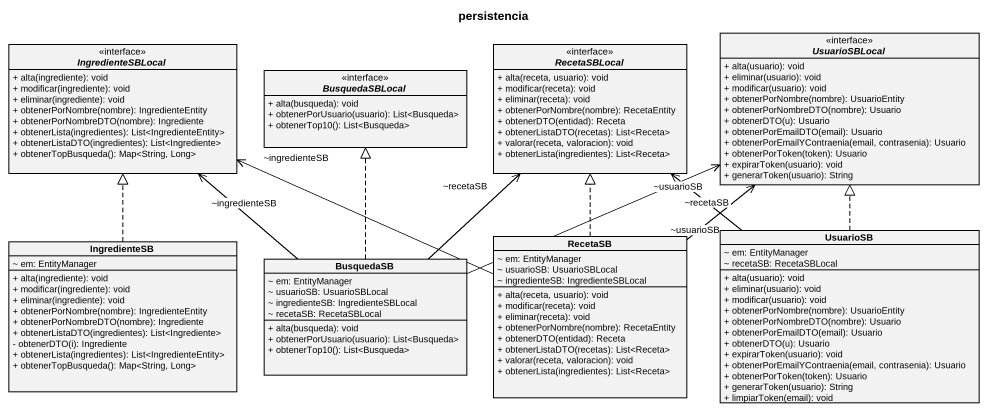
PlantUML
@startuml
title persistencia
hide circle
hide empty members
skinparam classAttributeIconSize 0
interface IngredienteSBLocal <<interface>> {
  + alta(ingrediente): void
  + modificar(ingrediente): void
  + eliminar(ingrediente): void
  + obtenerPorNombre(nombre): IngredienteEntity
  + obtenerPorNombreDTO(nombre): Ingrediente
  + obtenerLista(ingredientes): List<IngredienteEntity>
  + obtenerListaDTO(ingredientes): List<Ingrediente>
  + obtenerTopBusqueda(): Map<String, Long>
}
interface RecetaSBLocal <<interface>> {
  + alta(receta, usuario): void
  + modificar(receta): void
  + eliminar(receta): void
  + obtenerPorNombre(nombre): RecetaEntity
  + obtenerDTO(entidad): Receta
  + obtenerListaDTO(recetas): List<Receta>
  + valorar(receta, valoracion): void
  + obtenerLista(ingredientes): List<Receta>
}
interface UsuarioSBLocal <<interface>> {
  + alta(usuario): void
  + eliminar(usuario): void
  + modificar(usuario): void
  + obtenerPorNombre(nombre): UsuarioEntity
  + obtenerPorNombreDTO(nombre): Usuario
  + obtenerDTO(u): Usuario
  + obtenerPorEmailDTO(email): Usuario
  + obtenerPorEmailYContraenia(email, contrasenia): Usuario
  + obtenerPorToken(token): Usuario
  + expirarToken(usuario): void
  + generarToken(usuario): String
}
interface BusquedaSBLocal <<interface>> {
  + alta(busqueda): void
  + obtenerPorUsuario(usuario): List<Busqueda>
  + obtenerTop10(): List<Busqueda>
}
class IngredienteSB {
  ~ em: EntityManager
  + alta(ingrediente): void
  + modificar(ingrediente): void
  + eliminar(ingrediente): void
  + obtenerPorNombre(nombre): IngredienteEntity
  + obtenerPorNombreDTO(nombre): Ingrediente
  + obtenerListaDTO(ingredientes): List<Ingrediente>
  - obtenerDTO(i): Ingrediente
  + obtenerLista(ingredientes): List<IngredienteEntity>
  + obtenerTopBusqueda(): Map<String, Long>
}
class RecetaSB {
  ~ em: EntityManager
  ~ usuarioSB: UsuarioSBLocal
  ~ ingredienteSB: IngredienteSBLocal
  + alta(receta, usuario): void
  + modificar(receta): void
  + eliminar(receta): void
  + obtenerPorNombre(nombre): RecetaEntity
  + obtenerDTO(entidad): Receta
  + obtenerListaDTO(recetas): List<Receta>
  + valorar(receta, valoracion): void
  + obtenerLista(ingredientes): List<Receta>
}
class UsuarioSB {
  ~ em: EntityManager
  ~ recetaSB: RecetaSBLocal
  + alta(usuario): void
  + eliminar(usuario): void
  + modificar(usuario): void
  + obtenerPorNombre(nombre): UsuarioEntity
  + obtenerPorNombreDTO(nombre): Usuario
  + obtenerPorEmailDTO(email): Usuario
  + obtenerDTO(u): Usuario
  + expirarToken(usuario): void
  + obtenerPorEmailYContraenia(email, contrasenia): Usuario
  + obtenerPorToken(token): Usuario
  + generarToken(usuario): String
  + limpiarToken(email): void
}
class BusquedaSB {
  ~ em: EntityManager
  ~ usuarioSB: UsuarioSBLocal
  ~ ingredienteSB: IngredienteSBLocal
  ~ recetaSB: RecetaSBLocal
  + alta(busqueda): void
  + obtenerPorUsuario(usuario): List<Busqueda>
  + obtenerTop10(): List<Busqueda>
}
IngredienteSB .up.|> IngredienteSBLocal
RecetaSB -left-> "~ingredienteSB" IngredienteSBLocal
RecetaSB .up.|> RecetaSBLocal
RecetaSB -up-> "~usuarioSB" UsuarioSBLocal
UsuarioSB -up-> "~recetaSB" RecetaSBLocal
UsuarioSB .up.|> UsuarioSBLocal
BusquedaSB -up-> "~ingredienteSB" IngredienteSBLocal
BusquedaSB -up-> "~recetaSB" RecetaSBLocal
BusquedaSB -right-> "~usuarioSB" UsuarioSBLocal
BusquedaSB .up.|> BusquedaSBLocal
@enduml
